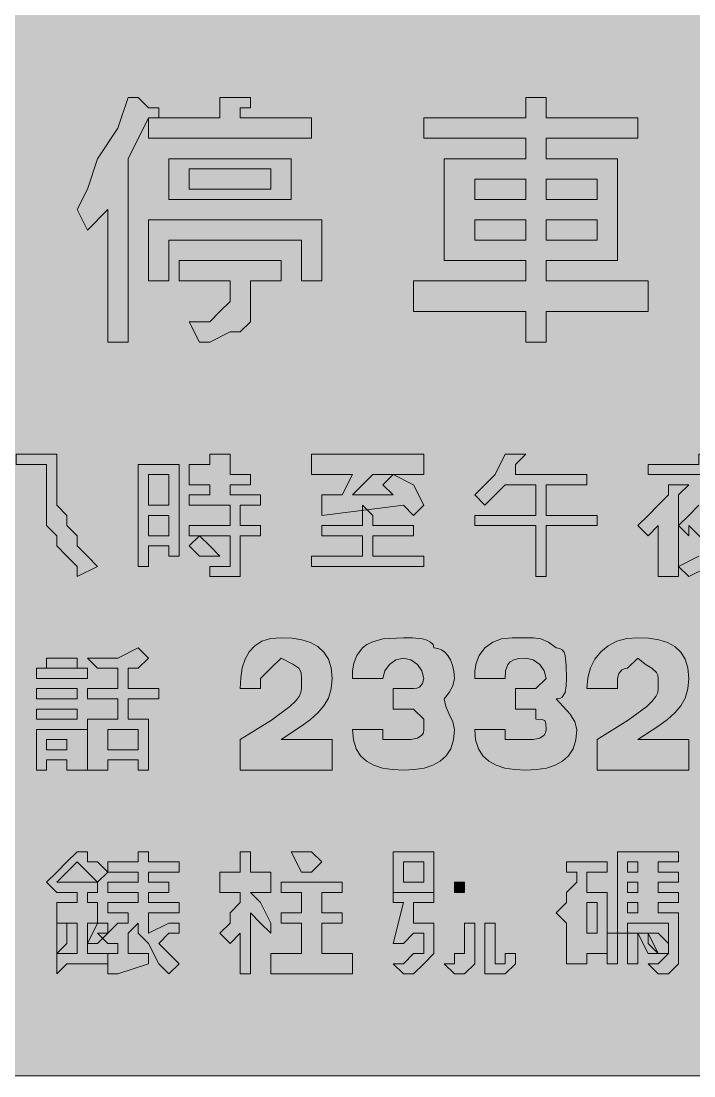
# Model space of a CAD drawing. Header units: metres. Extents: x 9 to 558, y 12 to 260.
# Drawn here: x 282.2 to 361.4, y 11.8 to 136 of the extents above; entities that cross this region are included whole.
import ezdxf

# ---------------------------------------------------------------- set-up
doc = ezdxf.new("R2010")
doc.units = ezdxf.units.M
doc.layers.add('FILL_BLACK_000000', color=7, linetype='Continuous', true_color=0x000000)
doc.layers.add('FILL_YELLOW_FFFF00', color=7, linetype='Continuous', true_color=0xffff00)

msp = doc.modelspace()

# ---------------------------------------------------------------- hatches: boundary and pattern name
at = {"layer": 'FILL_BLACK_000000', "true_color": 0x000000}
h = msp.add_hatch(color=7, dxfattribs=at)
h.dxf.hatch_style = 1
h.paths.add_polyline_path([(297.21, 125.76), (298.41, 125.76), (298.41, 124.56), (297.21, 124.56), (294.81, 119.76), (294.81, 98.16), (292.41, 98.16), (292.41, 113.76), (290.01, 111.36), (288.81, 113.76), (290.01, 116.16), (291.21, 119.76), (293.61, 123.36), (294.81, 126.96), (296.01, 126.96), (297.21, 125.76)])
h = msp.add_hatch(color=7, dxfattribs=at)
h.dxf.hatch_style = 1
h.paths.add_polyline_path([(308.01, 126.96), (309.21, 126.96), (309.21, 125.76), (308.01, 125.76), (308.01, 124.56), (316.41, 124.56), (316.41, 122.16), (297.21, 122.16), (297.21, 124.56), (305.61, 124.56), (305.61, 126.96), (308.01, 126.96)])
h = msp.add_hatch(color=7, dxfattribs=at)
h.dxf.hatch_style = 1
h.paths.add_polyline_path([(344.01, 124.56), (354.81, 124.56), (354.81, 122.16), (344.01, 122.16), (344.01, 119.76), (352.41, 119.76), (352.41, 107.76), (344.01, 107.76), (344.01, 105.36), (356.01, 105.36), (356.01, 101.76), (344.01, 101.76), (344.01, 98.16), (341.61, 98.16), (341.61, 101.76), (328.41, 101.76), (328.41, 105.36), (341.61, 105.36), (341.61, 107.76), (332.01, 107.76), (332.01, 119.76), (341.61, 119.76), (341.61, 122.16), (329.61, 122.16), (329.61, 124.56), (341.61, 124.56), (341.61, 126.96), (344.01, 126.96), (344.01, 125.76), (344.01, 124.56)])
h.paths.add_polyline_path([(341.61, 114.96), (341.61, 117.36), (335.61, 117.36), (335.61, 114.96), (341.61, 114.96)], flags=16)
h.paths.add_polyline_path([(335.61, 110.16), (341.61, 110.16), (341.61, 112.56), (335.61, 112.56), (335.61, 110.16)], flags=16)
h.paths.add_polyline_path([(344.01, 117.36), (344.01, 114.96), (350.01, 114.96), (350.01, 117.36), (344.01, 117.36)], flags=16)
h.paths.add_polyline_path([(350.01, 112.56), (344.01, 112.56), (344.01, 110.16), (350.01, 110.16), (350.01, 112.56)], flags=16)
h = msp.add_hatch(color=7, dxfattribs=at)
h.dxf.hatch_style = 1
h.paths.add_polyline_path([(314.01, 114.96), (299.61, 114.96), (299.61, 119.76), (314.01, 119.76), (314.01, 114.96)])
h.paths.add_polyline_path([(311.61, 118.56), (302.01, 118.56), (302.01, 116.16), (311.61, 116.16), (311.61, 118.56)], flags=16)
h = msp.add_hatch(color=7, dxfattribs=at)
h.dxf.hatch_style = 1
h.paths.add_polyline_path([(317.61, 112.56), (317.61, 105.36), (315.21, 105.36), (315.21, 110.16), (299.61, 110.16), (299.61, 105.36), (297.21, 105.36), (297.21, 112.56), (317.61, 112.56)])
h = msp.add_hatch(color=7, dxfattribs=at)
h.dxf.hatch_style = 1
h.paths.add_polyline_path([(312.81, 107.76), (312.81, 105.36), (309.21, 105.36), (309.21, 102.96), (309.21, 100.56), (308.01, 99.36), (306.81, 99.36), (304.41, 98.16), (303.21, 98.16), (302.01, 100.56), (304.41, 100.56), (305.61, 101.76), (306.81, 102.96), (306.81, 105.36), (300.81, 105.36), (300.81, 107.76), (312.81, 107.76)])
h = msp.add_hatch(color=7, dxfattribs=at)
h.dxf.hatch_style = 1
h.paths.add_polyline_path([(286.41, 84.96), (286.41, 81.36), (286.41, 80.16), (286.41, 78.96), (287.61, 77.76), (287.61, 76.56), (288.81, 75.36), (288.81, 74.16), (290.01, 72.96), (291.21, 71.76), (288.81, 70.56), (288.81, 71.76), (287.61, 72.96), (286.41, 74.16), (286.41, 75.36), (285.21, 76.56), (285.21, 78.96), (285.21, 80.16), (285.21, 81.36), (285.21, 83.76), (281.61, 83.76), (281.61, 84.96), (286.41, 84.96)])
h = msp.add_hatch(color=7, dxfattribs=at)
h.dxf.hatch_style = 1
h.paths.add_polyline_path([(304.41, 81.36), (302.01, 81.36), (302.01, 83.76), (304.41, 83.76), (304.41, 84.96), (306.81, 84.96), (306.81, 82.56), (309.21, 82.56), (309.21, 81.36), (306.81, 81.36), (306.81, 80.16), (310.41, 80.16), (310.41, 78.96), (308.01, 78.96), (308.01, 76.56), (310.41, 76.56), (310.41, 75.36), (308.01, 75.36), (308.01, 71.76), (308.01, 70.56), (306.81, 70.56), (304.41, 70.56), (304.41, 71.76), (305.61, 71.76), (306.81, 71.76), (306.81, 72.96), (306.81, 75.36), (302.01, 75.36), (302.01, 76.56), (306.81, 76.56), (306.81, 78.96), (302.01, 78.96), (302.01, 80.16), (304.41, 80.16), (304.41, 81.36)])
h = msp.add_hatch(color=7, dxfattribs=at)
h.dxf.hatch_style = 1
h.paths.add_polyline_path([(329.61, 78.96), (328.41, 77.76), (327.21, 78.96), (317.61, 77.76), (317.61, 80.16), (320.01, 80.16), (321.21, 82.56), (316.41, 82.56), (316.41, 84.96), (329.61, 84.96), (329.61, 82.56), (326.01, 82.56), (328.41, 81.36), (329.61, 78.96)])
h.paths.add_polyline_path([(323.61, 82.56), (321.21, 80.16), (326.01, 80.16), (324.81, 81.36), (326.01, 82.56), (323.61, 82.56)], flags=16)
h = msp.add_hatch(color=7, dxfattribs=at)
h.dxf.hatch_style = 1
h.paths.add_polyline_path([(338.01, 82.56), (339.21, 84.96), (340.41, 84.96), (341.61, 84.96), (340.41, 83.76), (340.41, 82.56), (348.81, 82.56), (348.81, 81.36), (344.01, 81.36), (344.01, 77.76), (350.01, 77.76), (350.01, 76.56), (344.01, 76.56), (344.01, 70.56), (342.81, 70.56), (342.81, 76.56), (335.61, 76.56), (335.61, 77.76), (342.81, 77.76), (342.81, 81.36), (339.21, 81.36), (336.81, 78.96), (335.61, 80.16), (338.01, 82.56)])
h = msp.add_hatch(color=7, dxfattribs=at)
h.dxf.hatch_style = 1
h.paths.add_polyline_path([(362.01, 83.76), (362.01, 84.96), (363.21, 84.96), (363.21, 83.76), (369.21, 83.76), (369.21, 82.56), (356.01, 82.56), (356.01, 83.76), (362.01, 83.76)])
h = msp.add_hatch(color=7, dxfattribs=at)
h.dxf.hatch_style = 1
h.paths.add_polyline_path([(299.61, 72.96), (299.61, 74.16), (297.21, 74.16), (297.21, 71.76), (296.01, 71.76), (296.01, 72.96), (296.01, 83.76), (300.81, 83.76), (300.81, 72.96), (299.61, 72.96)])
h.paths.add_polyline_path([(297.21, 82.56), (297.21, 78.96), (299.61, 78.96), (299.61, 82.56), (297.21, 82.56)], flags=16)
h.paths.add_polyline_path([(299.61, 77.76), (297.21, 77.76), (297.21, 75.36), (299.61, 75.36), (299.61, 77.76)], flags=16)
h = msp.add_hatch(color=7, dxfattribs=at)
h.dxf.hatch_style = 1
h.paths.add_polyline_path([(368.01, 80.16), (368.01, 78.96), (368.01, 77.76), (366.81, 76.56), (366.81, 75.36), (365.61, 74.16), (368.01, 72.96), (370.41, 71.76), (368.01, 70.56), (366.81, 71.76), (364.41, 72.96), (363.21, 71.76), (360.81, 70.56), (359.61, 71.76), (362.01, 72.96), (363.21, 74.16), (360.81, 76.56), (360.81, 75.36), (359.61, 76.56), (360.81, 77.76), (362.01, 78.96), (362.01, 80.16), (363.21, 82.56), (364.41, 81.36), (363.21, 80.16), (366.81, 80.16), (368.01, 80.16)])
h.paths.add_polyline_path([(365.61, 76.56), (366.81, 78.96), (363.21, 78.96), (362.01, 77.76), (363.21, 75.36), (364.41, 74.16), (365.61, 76.56)], flags=16)
h = msp.add_hatch(color=7, dxfattribs=at)
h.dxf.hatch_style = 1
h.paths.add_polyline_path([(359.61, 80.16), (359.61, 78.96), (359.61, 70.56), (357.21, 70.56), (357.21, 76.56), (356.01, 75.36), (354.81, 76.56), (356.01, 77.76), (357.21, 78.96), (358.41, 80.16), (358.41, 81.36), (360.81, 81.36), (359.61, 80.16)])
h = msp.add_hatch(color=7, dxfattribs=at)
h.dxf.hatch_style = 1
h.paths.add_polyline_path([(328.41, 76.56), (328.41, 75.36), (323.61, 75.36), (323.61, 72.96), (329.61, 72.96), (329.61, 71.76), (316.41, 71.76), (316.41, 72.96), (322.41, 72.96), (322.41, 75.36), (317.61, 75.36), (317.61, 76.56), (322.41, 76.56), (322.41, 78.96), (323.61, 77.76), (323.61, 76.56), (328.41, 76.56)])
h = msp.add_hatch(color=7, dxfattribs=at)
h.dxf.hatch_style = 1
h.paths.add_polyline_path([(304.41, 74.16), (305.61, 72.96), (304.41, 72.96), (303.21, 72.96), (302.01, 74.16), (303.21, 75.36), (304.41, 74.16)])
h = msp.add_hatch(color=7, dxfattribs=at)
h.dxf.hatch_style = 1
h.paths.add_polyline_path([(318.81, 51.36), (318.81, 47.76), (308.01, 47.76), (308.01, 51.36), (311.67, 53.65), (313.86, 55.26), (314.51, 55.88), (314.93, 56.42), (315.15, 56.91), (315.21, 57.36), (315.21, 58.56), (315.17, 59.27), (314.91, 59.76), (314.2, 60.25), (312.81, 60.96), (311.61, 59.76), (310.41, 58.56), (310.41, 57.36), (308.01, 57.36), (308.07, 58.65), (308.25, 59.82), (308.58, 60.84), (309.06, 61.71), (309.71, 62.41), (310.54, 62.93), (311.57, 63.25), (312.81, 63.36), (314.1, 63.3), (315.27, 63.12), (316.29, 62.79), (317.16, 62.31), (317.86, 61.66), (318.38, 60.83), (318.7, 59.8), (318.81, 58.56), (318.7, 57.32), (318.38, 56.25), (317.86, 55.33), (317.16, 54.51), (316.29, 53.74), (315.27, 52.99), (312.81, 51.36), (318.81, 51.36)])
h = msp.add_hatch(color=7, dxfattribs=at)
h.dxf.hatch_style = 1
h.paths.add_polyline_path([(325.92, 47.82), (324.75, 48), (323.73, 48.33), (322.86, 48.81), (322.16, 49.46), (321.64, 50.29), (321.32, 51.32), (321.21, 52.56), (324.81, 52.56), (324.81, 51.36), (327.21, 51.36), (328.09, 51.38), (328.86, 51.51), (329.4, 51.87), (329.56, 52.16), (329.61, 52.56), (329.61, 53.76), (328.41, 54.96), (326.01, 54.96), (326.01, 57.36), (328.41, 57.36), (328.81, 57.41), (329.1, 57.55), (329.46, 57.96), (329.61, 58.56), (329.4, 59.44), (328.86, 60.21), (328.09, 60.75), (327.21, 60.96), (326.33, 60.75), (325.56, 60.21), (325.02, 59.44), (324.81, 58.56), (321.21, 58.56), (321.23, 59.46), (321.36, 60.36), (321.72, 61.26), (322.41, 62.16), (322.91, 62.56), (323.5, 62.85), (324.81, 63.21), (327.21, 63.36), (328.28, 63.34), (329.46, 63.21), (329.99, 63.07), (330.42, 62.85), (330.7, 62.56), (330.81, 62.16), (331.26, 62.1), (331.69, 61.93), (332.1, 61.65), (332.46, 61.26), (332.77, 60.75), (333, 60.13), (333.16, 59.4), (333.21, 58.56), (333.02, 57.68), (332.61, 56.91), (332.01, 56.16), (332.2, 55.26), (332.61, 54.36), (333.02, 53.46), (333.21, 52.56), (333.1, 51.32), (332.78, 50.29), (332.26, 49.46), (331.56, 48.81), (330.69, 48.33), (329.67, 48), (328.5, 47.82), (327.21, 47.76), (325.92, 47.82)])
h = msp.add_hatch(color=7, dxfattribs=at)
h.dxf.hatch_style = 1
h.paths.add_polyline_path([(340.32, 47.82), (339.15, 48), (338.13, 48.33), (337.26, 48.81), (336.56, 49.46), (336.04, 50.29), (335.72, 51.32), (335.61, 52.56), (339.21, 52.56), (339.21, 51.36), (341.61, 51.36), (342.49, 51.38), (343.26, 51.51), (343.8, 51.87), (343.96, 52.16), (344.01, 52.56), (343.99, 53.25), (343.86, 53.61), (343.5, 53.74), (342.81, 53.76), (342.81, 54.96), (340.41, 54.96), (340.41, 57.36), (342.81, 57.36), (344.01, 58.56), (343.8, 59.44), (343.26, 60.21), (342.49, 60.75), (341.61, 60.96), (340.82, 60.91), (340.22, 60.75), (339.8, 60.52), (339.51, 60.21), (339.25, 59.44), (339.21, 58.56), (335.61, 58.56), (335.63, 59.46), (335.76, 60.36), (336.12, 61.26), (336.81, 62.16), (337.73, 62.85), (338.76, 63.21), (340.02, 63.34), (341.61, 63.36), (342.51, 63.34), (343.41, 63.21), (344.31, 62.85), (345.21, 62.16), (345.61, 62.1), (345.9, 61.93), (346.12, 61.65), (346.26, 61.26), (346.39, 60.13), (346.41, 58.56), (346.39, 57.68), (346.26, 56.91), (345.9, 56.37), (345.61, 56.21), (345.21, 56.16), (346.86, 54.36), (347.4, 53.46), (347.61, 52.56), (347.5, 51.32), (347.18, 50.29), (346.66, 49.46), (345.96, 48.81), (345.09, 48.33), (344.07, 48), (342.9, 47.82), (341.61, 47.76), (340.32, 47.82)])
h = msp.add_hatch(color=7, dxfattribs=at)
h.dxf.hatch_style = 1
h.paths.add_polyline_path([(360.81, 51.36), (360.81, 47.76), (350.01, 47.76), (350.01, 51.36), (353.67, 53.65), (355.86, 55.26), (356.51, 55.88), (356.93, 56.42), (357.15, 56.91), (357.21, 57.36), (357.21, 58.56), (357.16, 58.96), (357, 59.27), (356.46, 59.76), (355.69, 60.25), (354.81, 60.96), (353.61, 59.76), (353.21, 59.71), (352.92, 59.57), (352.56, 59.16), (352.41, 58.56), (352.41, 57.36), (348.81, 57.36), (348.92, 58.65), (349.24, 59.82), (349.76, 60.84), (350.46, 61.71), (351.33, 62.41), (352.35, 62.93), (353.52, 63.25), (354.81, 63.36), (356.1, 63.3), (357.27, 63.12), (358.29, 62.79), (359.16, 62.31), (359.86, 61.66), (360.38, 60.83), (360.7, 59.8), (360.81, 58.56), (360.7, 57.32), (360.38, 56.25), (359.86, 55.33), (359.16, 54.51), (358.29, 53.74), (357.27, 52.99), (354.81, 51.36), (360.81, 51.36)])
h = msp.add_hatch(color=7, dxfattribs=at)
h.dxf.hatch_style = 1
h.paths.add_polyline_path([(296.01, 62.16), (297.21, 60.96), (296.01, 59.76), (294.81, 59.76), (294.81, 57.36), (298.41, 57.36), (298.41, 56.16), (294.81, 56.16), (294.81, 53.76), (297.21, 53.76), (297.21, 47.76), (296.01, 47.76), (296.01, 48.96), (292.41, 48.96), (292.41, 47.76), (290.01, 47.76), (290.01, 53.76), (293.61, 53.76), (293.61, 56.16), (290.01, 56.16), (290.01, 57.36), (293.61, 57.36), (293.61, 59.76), (291.21, 59.76), (290.01, 60.96), (293.61, 60.96), (296.01, 62.16)])
h.paths.add_polyline_path([(296.01, 52.56), (292.41, 52.56), (292.41, 50.16), (296.01, 50.16), (296.01, 52.56)], flags=16)
h = msp.add_hatch(color=7, dxfattribs=at)
h.dxf.hatch_style = 1
h.paths.add_polyline_path([(288.81, 60.96), (288.81, 59.76), (285.21, 59.76), (285.21, 60.96), (288.81, 60.96)])
h = msp.add_hatch(color=7, dxfattribs=at)
h.dxf.hatch_style = 1
h.paths.add_polyline_path([(290.01, 59.76), (290.01, 58.56), (284.01, 58.56), (284.01, 59.76), (290.01, 59.76)])
h = msp.add_hatch(color=7, dxfattribs=at)
h.dxf.hatch_style = 1
h.paths.add_polyline_path([(288.81, 57.36), (288.81, 56.16), (284.01, 56.16), (284.01, 57.36), (288.81, 57.36)])
h = msp.add_hatch(color=7, dxfattribs=at)
h.dxf.hatch_style = 1
h.paths.add_polyline_path([(288.81, 54.96), (288.81, 53.76), (284.01, 53.76), (284.01, 54.96), (288.81, 54.96)])
h = msp.add_hatch(color=7, dxfattribs=at)
h.dxf.hatch_style = 1
h.paths.add_polyline_path([(290.01, 52.56), (290.01, 47.76), (287.61, 47.76), (287.61, 48.96), (285.21, 48.96), (285.21, 47.76), (284.01, 47.76), (284.01, 52.56), (290.01, 52.56)])
h.paths.add_polyline_path([(287.61, 51.36), (285.21, 51.36), (285.21, 50.16), (287.61, 50.16), (287.61, 51.36)], flags=16)
h = msp.add_hatch(color=7, dxfattribs=at)
h.dxf.hatch_style = 1
h.paths.add_polyline_path([(291.21, 32.16), (291.21, 29.76), (290.01, 29.76), (290.01, 26.16), (292.41, 26.16), (292.41, 24.96), (287.61, 24.96), (286.41, 23.76), (286.41, 24.96), (286.41, 26.16), (288.81, 26.16), (288.81, 29.76), (286.41, 29.76), (286.41, 32.16), (288.81, 32.16), (288.81, 33.36), (286.41, 33.36), (285.21, 34.56), (286.41, 35.76), (287.61, 36.96), (288.81, 38.16), (290.01, 38.16), (290.01, 36.96), (291.21, 36.96), (292.41, 35.76), (291.21, 34.56), (291.21, 33.36), (290.01, 33.36), (290.01, 32.16), (291.21, 32.16)])
h.paths.add_polyline_path([(290.01, 35.76), (288.81, 36.96), (287.61, 35.76), (286.41, 34.56), (291.21, 34.56), (290.01, 35.76)], flags=16)
h = msp.add_hatch(color=7, dxfattribs=at)
h.dxf.hatch_style = 1
h.paths.add_polyline_path([(296.01, 36.96), (296.01, 38.16), (297.21, 38.16), (297.21, 36.96), (300.81, 36.96), (300.81, 35.76), (297.21, 35.76), (297.21, 34.56), (299.61, 34.56), (299.61, 33.36), (297.21, 33.36), (297.21, 32.16), (300.81, 32.16), (300.81, 30.96), (297.21, 30.96), (297.21, 29.76), (297.21, 28.56), (299.61, 29.76), (300.81, 29.76), (300.81, 28.56), (299.61, 28.56), (298.41, 27.36), (299.61, 26.16), (300.81, 24.96), (299.61, 23.76), (298.41, 24.96), (297.21, 27.36), (296.01, 28.56), (296.01, 29.76), (294.81, 28.56), (294.81, 26.16), (297.21, 26.16), (297.21, 24.96), (293.61, 23.76), (292.41, 23.76), (292.41, 26.16), (293.61, 26.16), (293.61, 27.36), (292.41, 27.36), (291.21, 28.56), (292.41, 28.56), (293.61, 29.76), (294.81, 29.76), (294.81, 30.96), (292.41, 30.96), (292.41, 32.16), (296.01, 32.16), (296.01, 33.36), (292.41, 33.36), (292.41, 34.56), (296.01, 34.56), (296.01, 35.76), (292.41, 35.76), (292.41, 36.96), (296.01, 36.96)])
h = msp.add_hatch(color=7, dxfattribs=at)
h.dxf.hatch_style = 1
h.paths.add_polyline_path([(305.61, 28.56), (306.81, 29.76), (306.81, 30.96), (308.01, 32.16), (308.01, 33.36), (305.61, 33.36), (305.61, 35.76), (308.01, 35.76), (308.01, 38.16), (309.21, 38.16), (309.21, 35.76), (311.61, 35.76), (311.61, 33.36), (309.21, 33.36), (310.41, 32.16), (311.61, 29.76), (311.61, 28.56), (310.41, 29.76), (309.21, 30.96), (309.21, 23.76), (308.01, 23.76), (308.01, 28.56), (306.81, 27.36), (305.61, 28.56)])
h = msp.add_hatch(color=7, dxfattribs=at)
h.dxf.hatch_style = 1
h.paths.add_polyline_path([(316.41, 38.16), (317.61, 36.96), (316.41, 35.76), (315.21, 35.76), (314.01, 38.16), (315.21, 38.16), (316.41, 38.16)])
h = msp.add_hatch(color=7, dxfattribs=at)
h.dxf.hatch_style = 1
h.paths.add_polyline_path([(330.81, 33.36), (326.01, 33.36), (326.01, 38.16), (330.81, 38.16), (330.81, 33.36)])
h.paths.add_polyline_path([(329.61, 36.96), (327.21, 36.96), (327.21, 34.56), (329.61, 34.56), (329.61, 36.96)], flags=16)
h = msp.add_hatch(color=7, dxfattribs=at)
h.dxf.hatch_style = 1
h.paths.add_polyline_path([(357.21, 35.76), (359.61, 35.76), (359.61, 34.56), (357.21, 34.56), (357.21, 33.36), (359.61, 33.36), (359.61, 32.16), (357.21, 32.16), (357.21, 30.96), (359.61, 30.96), (359.61, 29.76), (359.61, 28.56), (359.61, 27.36), (359.61, 26.16), (359.61, 24.96), (358.41, 23.76), (357.21, 23.76), (356.01, 24.96), (357.21, 24.96), (358.41, 26.16), (358.41, 27.36), (358.41, 28.56), (358.41, 29.76), (353.61, 29.76), (353.61, 28.56), (352.41, 28.56), (352.41, 38.16), (359.61, 38.16), (359.61, 36.96), (357.21, 36.96), (357.21, 35.76)])
h.paths.add_polyline_path([(353.61, 30.96), (354.81, 30.96), (354.81, 32.16), (353.61, 32.16), (353.61, 30.96)], flags=16)
h.paths.add_polyline_path([(353.61, 36.96), (353.61, 35.76), (354.81, 35.76), (354.81, 36.96), (353.61, 36.96)], flags=16)
h.paths.add_polyline_path([(354.81, 34.56), (353.61, 34.56), (353.61, 33.36), (354.81, 33.36), (354.81, 34.56)], flags=16)
h = msp.add_hatch(color=7, dxfattribs=at)
h.dxf.hatch_style = 1
h.paths.add_polyline_path([(346.41, 33.36), (347.61, 34.56), (347.61, 35.76), (346.41, 35.76), (346.41, 36.96), (351.21, 36.96), (351.21, 35.76), (348.81, 35.76), (348.81, 33.36), (351.21, 33.36), (351.21, 26.16), (350.01, 26.16), (348.81, 26.16), (348.81, 24.96), (346.41, 24.96), (346.41, 29.76), (345.21, 30.96), (346.41, 32.16), (346.41, 33.36)])
h.paths.add_polyline_path([(350.01, 32.16), (348.81, 32.16), (348.81, 28.56), (350.01, 28.56), (350.01, 32.16)], flags=16)
h = msp.add_hatch(color=7, dxfattribs=at)
h.dxf.hatch_style = 1
h.paths.add_polyline_path([(320.01, 34.56), (320.01, 33.36), (317.61, 33.36), (317.61, 30.96), (320.01, 30.96), (320.01, 29.76), (317.61, 29.76), (317.61, 26.16), (321.21, 26.16), (321.21, 23.76), (311.61, 23.76), (311.61, 26.16), (315.21, 26.16), (315.21, 29.76), (312.81, 29.76), (312.81, 30.96), (315.21, 30.96), (315.21, 33.36), (312.81, 33.36), (312.81, 34.56), (320.01, 34.56)])
h = msp.add_hatch(color=7, dxfattribs=at)
h.dxf.hatch_style = 1
h.paths.add_polyline_path([(333.21, 34.56), (334.41, 34.56), (334.41, 33.36), (333.21, 33.36), (333.21, 34.56)])
h = msp.add_hatch(color=7, dxfattribs=at)
h.dxf.hatch_style = 1
h.paths.add_polyline_path([(330.81, 33.36), (330.81, 32.16), (328.41, 32.16), (328.41, 29.76), (330.81, 29.76), (330.81, 28.56), (330.81, 27.36), (330.81, 26.16), (329.61, 24.96), (328.41, 23.76), (327.21, 23.76), (326.01, 24.96), (327.21, 24.96), (328.41, 26.16), (329.61, 26.16), (329.61, 27.36), (329.61, 28.56), (328.41, 28.56), (327.21, 27.36), (326.01, 27.36), (327.21, 32.16), (326.01, 32.16), (326.01, 33.36), (330.81, 33.36)])
h = msp.add_hatch(color=7, dxfattribs=at)
h.dxf.hatch_style = 1
h.paths.add_polyline_path([(287.61, 28.56), (287.61, 27.36), (286.41, 26.16), (286.41, 28.56), (286.41, 29.76), (287.61, 29.76), (287.61, 28.56)])
h = msp.add_hatch(color=7, dxfattribs=at)
h.dxf.hatch_style = 1
h.paths.add_polyline_path([(291.21, 29.76), (292.41, 29.76), (292.41, 28.56), (291.21, 27.36), (290.01, 27.36), (291.21, 29.76)])
h = msp.add_hatch(color=7, dxfattribs=at)
h.dxf.hatch_style = 1
h.paths.add_polyline_path([(333.21, 24.96), (333.21, 26.16), (334.41, 26.16), (334.41, 27.36), (334.41, 29.76), (335.61, 29.76), (335.61, 28.56), (335.61, 27.36), (335.61, 26.16), (335.61, 24.96), (334.41, 23.76), (333.21, 23.76), (332.01, 24.96), (333.21, 24.96)])
h = msp.add_hatch(color=7, dxfattribs=at)
h.dxf.hatch_style = 1
h.paths.add_polyline_path([(338.01, 29.76), (338.01, 28.56), (338.01, 26.16), (338.01, 24.96), (339.21, 24.96), (339.21, 26.16), (340.41, 26.16), (340.41, 24.96), (339.21, 23.76), (338.01, 23.76), (336.81, 23.76), (336.81, 24.96), (336.81, 26.16), (336.81, 29.76), (338.01, 29.76)])
h = msp.add_hatch(color=7, dxfattribs=at)
h.dxf.hatch_style = 1
h.paths.add_polyline_path([(351.21, 28.56), (352.41, 28.56), (352.41, 26.16), (352.41, 24.96), (351.21, 24.96), (351.21, 28.56)])
h = msp.add_hatch(color=7, dxfattribs=at)
h.dxf.hatch_style = 1
h.paths.add_polyline_path([(353.61, 28.56), (354.81, 28.56), (354.81, 27.36), (354.81, 24.96), (353.61, 24.96), (353.61, 28.56)])
h = msp.add_hatch(color=7, dxfattribs=at)
h.dxf.hatch_style = 1
h.paths.add_polyline_path([(354.81, 28.56), (356.01, 28.56), (356.01, 27.36), (357.21, 26.16), (356.01, 26.16), (354.81, 28.56)])
h = msp.add_hatch(color=7, dxfattribs=at)
h.dxf.hatch_style = 1
h.paths.add_polyline_path([(356.01, 28.56), (357.21, 28.56), (358.41, 27.36), (358.41, 26.16), (357.21, 26.16), (356.01, 28.56)])
at = {"layer": 'FILL_YELLOW_FFFF00', "true_color": 0xffff00}
h = msp.add_hatch(color=7, dxfattribs=at)
h.dxf.hatch_style = 1
h.paths.add_polyline_path([(551.26, 260.11), (552.02, 259.95), (553.41, 259.41), (556.41, 257.76), (556.81, 257.26), (557.1, 256.67), (557.46, 255.36), (557.61, 252.96), (557.61, 18.96), (557.61, 16.56), (557.42, 15.68), (557.01, 14.91), (556.41, 14.16), (553.41, 12.51), (552.02, 11.97), (551.26, 11.81), (550.41, 11.76), (16.41, 11.76), (14.01, 11.76), (13.13, 12.47), (12.36, 12.96), (11.82, 13.45), (11.66, 13.76), (11.61, 14.16), (10.82, 14.61), (10.22, 15.08), (9.8, 15.57), (9.51, 16.11), (9.25, 17.37), (9.21, 18.96), (9.21, 252.96), (9.21, 255.36), (11.61, 257.76), (12.36, 258.36), (13.13, 258.77), (14.01, 258.96), (14.76, 259.56), (15.53, 259.97), (16.41, 260.16), (550.41, 260.16), (551.26, 260.11)])

# ---------------------------------------------------------------- linework, layer by layer
at = {"layer": 'FILL_BLACK_000000', "lineweight": 0, "true_color": 0x000000}
for points in [[(297.21, 125.76), (298.41, 125.76), (298.41, 124.56), (297.21, 124.56), (294.81, 119.76), (294.81, 98.16), (292.41, 98.16), (292.41, 113.76), (290.01, 111.36), (288.81, 113.76), (290.01, 116.16), (291.21, 119.76), (293.61, 123.36), (294.81, 126.96), (296.01, 126.96)], [(308.01, 126.96), (309.21, 126.96), (309.21, 125.76), (308.01, 125.76), (308.01, 124.56), (316.41, 124.56), (316.41, 122.16), (297.21, 122.16), (297.21, 124.56), (305.61, 124.56), (305.61, 126.96)], [(344.01, 124.56), (354.81, 124.56), (354.81, 122.16), (344.01, 122.16), (344.01, 119.76), (352.41, 119.76), (352.41, 107.76), (344.01, 107.76), (344.01, 105.36), (356.01, 105.36), (356.01, 101.76), (344.01, 101.76), (344.01, 98.16), (341.61, 98.16), (341.61, 101.76), (328.41, 101.76), (328.41, 105.36), (341.61, 105.36), (341.61, 107.76), (332.01, 107.76), (332.01, 119.76), (341.61, 119.76), (341.61, 122.16), (329.61, 122.16), (329.61, 124.56), (341.61, 124.56), (341.61, 126.96), (344.01, 126.96), (344.01, 125.76)], [(314.01, 114.96), (299.61, 114.96), (299.61, 119.76), (314.01, 119.76)], [(311.61, 118.56), (302.01, 118.56), (302.01, 116.16), (311.61, 116.16)], [(341.61, 114.96), (341.61, 117.36), (335.61, 117.36), (335.61, 114.96)], [(344.01, 117.36), (344.01, 114.96), (350.01, 114.96), (350.01, 117.36)], [(317.61, 112.56), (317.61, 105.36), (315.21, 105.36), (315.21, 110.16), (299.61, 110.16), (299.61, 105.36), (297.21, 105.36), (297.21, 112.56)], [(335.61, 110.16), (341.61, 110.16), (341.61, 112.56), (335.61, 112.56)], [(350.01, 112.56), (344.01, 112.56), (344.01, 110.16), (350.01, 110.16)], [(312.81, 107.76), (312.81, 105.36), (309.21, 105.36), (309.21, 102.96), (309.21, 100.56), (308.01, 99.36), (306.81, 99.36), (304.41, 98.16), (303.21, 98.16), (302.01, 100.56), (304.41, 100.56), (305.61, 101.76), (306.81, 102.96), (306.81, 105.36), (300.81, 105.36), (300.81, 107.76)], [(286.41, 84.96), (286.41, 81.36), (286.41, 80.16), (286.41, 78.96), (287.61, 77.76), (287.61, 76.56), (288.81, 75.36), (288.81, 74.16), (290.01, 72.96), (291.21, 71.76), (288.81, 70.56), (288.81, 71.76), (287.61, 72.96), (286.41, 74.16), (286.41, 75.36), (285.21, 76.56), (285.21, 78.96), (285.21, 80.16), (285.21, 81.36), (285.21, 83.76), (281.61, 83.76), (281.61, 84.96)], [(304.41, 81.36), (302.01, 81.36), (302.01, 83.76), (304.41, 83.76), (304.41, 84.96), (306.81, 84.96), (306.81, 82.56), (309.21, 82.56), (309.21, 81.36), (306.81, 81.36), (306.81, 80.16), (310.41, 80.16), (310.41, 78.96), (308.01, 78.96), (308.01, 76.56), (310.41, 76.56), (310.41, 75.36), (308.01, 75.36), (308.01, 71.76), (308.01, 70.56), (306.81, 70.56), (304.41, 70.56), (304.41, 71.76), (305.61, 71.76), (306.81, 71.76), (306.81, 72.96), (306.81, 75.36), (302.01, 75.36), (302.01, 76.56), (306.81, 76.56), (306.81, 78.96), (302.01, 78.96), (302.01, 80.16), (304.41, 80.16)], [(329.61, 78.96), (328.41, 77.76), (327.21, 78.96), (317.61, 77.76), (317.61, 80.16), (320.01, 80.16), (321.21, 82.56), (316.41, 82.56), (316.41, 84.96), (329.61, 84.96), (329.61, 82.56), (326.01, 82.56), (328.41, 81.36)], [(338.01, 82.56), (339.21, 84.96), (340.41, 84.96), (341.61, 84.96), (340.41, 83.76), (340.41, 82.56), (348.81, 82.56), (348.81, 81.36), (344.01, 81.36), (344.01, 77.76), (350.01, 77.76), (350.01, 76.56), (344.01, 76.56), (344.01, 70.56), (342.81, 70.56), (342.81, 76.56), (335.61, 76.56), (335.61, 77.76), (342.81, 77.76), (342.81, 81.36), (339.21, 81.36), (336.81, 78.96), (335.61, 80.16)], [(362.01, 83.76), (362.01, 84.96), (363.21, 84.96), (363.21, 83.76), (369.21, 83.76), (369.21, 82.56), (356.01, 82.56), (356.01, 83.76)], [(299.61, 72.96), (299.61, 74.16), (297.21, 74.16), (297.21, 71.76), (296.01, 71.76), (296.01, 72.96), (296.01, 83.76), (300.81, 83.76), (300.81, 72.96)], [(297.21, 82.56), (297.21, 78.96), (299.61, 78.96), (299.61, 82.56)], [(323.61, 82.56), (321.21, 80.16), (326.01, 80.16), (324.81, 81.36), (326.01, 82.56)], [(359.61, 80.16), (359.61, 78.96), (359.61, 70.56), (357.21, 70.56), (357.21, 76.56), (356.01, 75.36), (354.81, 76.56), (356.01, 77.76), (357.21, 78.96), (358.41, 80.16), (358.41, 81.36), (360.81, 81.36)], [(328.41, 76.56), (328.41, 75.36), (323.61, 75.36), (323.61, 72.96), (329.61, 72.96), (329.61, 71.76), (316.41, 71.76), (316.41, 72.96), (322.41, 72.96), (322.41, 75.36), (317.61, 75.36), (317.61, 76.56), (322.41, 76.56), (322.41, 78.96), (323.61, 77.76), (323.61, 76.56)], [(299.61, 77.76), (297.21, 77.76), (297.21, 75.36), (299.61, 75.36)], [(304.41, 74.16), (305.61, 72.96), (304.41, 72.96), (303.21, 72.96), (302.01, 74.16), (303.21, 75.36)], [(318.81, 51.36), (318.81, 47.76), (308.01, 47.76), (308.01, 51.36), (311.67, 53.65), (313.86, 55.26), (314.51, 55.88), (314.93, 56.42), (315.15, 56.91), (315.21, 57.36), (315.21, 58.56), (315.17, 59.27), (314.91, 59.76), (314.2, 60.25), (312.81, 60.96), (311.61, 59.76), (310.41, 58.56), (310.41, 57.36), (308.01, 57.36), (308.07, 58.65), (308.25, 59.82), (308.58, 60.84), (309.06, 61.71), (309.71, 62.41), (310.54, 62.93), (311.57, 63.25), (312.81, 63.36), (314.1, 63.3), (315.27, 63.12), (316.29, 62.79), (317.16, 62.31), (317.86, 61.66), (318.38, 60.83), (318.7, 59.8), (318.81, 58.56), (318.7, 57.32), (318.38, 56.25), (317.86, 55.33), (317.16, 54.51), (316.29, 53.74), (315.27, 52.99), (312.81, 51.36)], [(325.92, 47.82), (324.75, 48), (323.73, 48.33), (322.86, 48.81), (322.16, 49.46), (321.64, 50.29), (321.32, 51.32), (321.21, 52.56), (324.81, 52.56), (324.81, 51.36), (327.21, 51.36), (328.09, 51.38), (328.86, 51.51), (329.4, 51.87), (329.56, 52.16), (329.61, 52.56), (329.61, 53.76), (328.41, 54.96), (326.01, 54.96), (326.01, 57.36), (328.41, 57.36), (328.81, 57.41), (329.1, 57.55), (329.46, 57.96), (329.61, 58.56), (329.4, 59.44), (328.86, 60.21), (328.09, 60.75), (327.21, 60.96), (326.33, 60.75), (325.56, 60.21), (325.02, 59.44), (324.81, 58.56), (321.21, 58.56), (321.23, 59.46), (321.36, 60.36), (321.72, 61.26), (322.41, 62.16), (322.91, 62.56), (323.5, 62.85), (324.81, 63.21), (327.21, 63.36), (328.28, 63.34), (329.46, 63.21), (329.99, 63.07), (330.42, 62.85), (330.7, 62.56), (330.81, 62.16), (331.26, 62.1), (331.69, 61.93), (332.1, 61.65), (332.46, 61.26), (332.77, 60.75), (333, 60.13), (333.16, 59.4), (333.21, 58.56), (333.02, 57.68), (332.61, 56.91), (332.01, 56.16), (332.2, 55.26), (332.61, 54.36), (333.02, 53.46), (333.21, 52.56), (333.1, 51.32), (332.78, 50.29), (332.26, 49.46), (331.56, 48.81), (330.69, 48.33), (329.67, 48), (328.5, 47.82), (327.21, 47.76)], [(340.32, 47.82), (339.15, 48), (338.13, 48.33), (337.26, 48.81), (336.56, 49.46), (336.04, 50.29), (335.72, 51.32), (335.61, 52.56), (339.21, 52.56), (339.21, 51.36), (341.61, 51.36), (342.49, 51.38), (343.26, 51.51), (343.8, 51.87), (343.96, 52.16), (344.01, 52.56), (343.99, 53.25), (343.86, 53.61), (343.5, 53.74), (342.81, 53.76), (342.81, 54.96), (340.41, 54.96), (340.41, 57.36), (342.81, 57.36), (344.01, 58.56), (343.8, 59.44), (343.26, 60.21), (342.49, 60.75), (341.61, 60.96), (340.82, 60.91), (340.22, 60.75), (339.8, 60.52), (339.51, 60.21), (339.25, 59.44), (339.21, 58.56), (335.61, 58.56), (335.63, 59.46), (335.76, 60.36), (336.12, 61.26), (336.81, 62.16), (337.73, 62.85), (338.76, 63.21), (340.02, 63.34), (341.61, 63.36), (342.51, 63.34), (343.41, 63.21), (344.31, 62.85), (345.21, 62.16), (345.61, 62.1), (345.9, 61.93), (346.12, 61.65), (346.26, 61.26), (346.39, 60.13), (346.41, 58.56), (346.39, 57.68), (346.26, 56.91), (345.9, 56.37), (345.61, 56.21), (345.21, 56.16), (346.86, 54.36), (347.4, 53.46), (347.61, 52.56), (347.5, 51.32), (347.18, 50.29), (346.66, 49.46), (345.96, 48.81), (345.09, 48.33), (344.07, 48), (342.9, 47.82), (341.61, 47.76)], [(360.81, 51.36), (360.81, 47.76), (350.01, 47.76), (350.01, 51.36), (353.67, 53.65), (355.86, 55.26), (356.51, 55.88), (356.93, 56.42), (357.15, 56.91), (357.21, 57.36), (357.21, 58.56), (357.16, 58.96), (357, 59.27), (356.46, 59.76), (355.69, 60.25), (354.81, 60.96), (353.61, 59.76), (353.21, 59.71), (352.92, 59.57), (352.56, 59.16), (352.41, 58.56), (352.41, 57.36), (348.81, 57.36), (348.92, 58.65), (349.24, 59.82), (349.76, 60.84), (350.46, 61.71), (351.33, 62.41), (352.35, 62.93), (353.52, 63.25), (354.81, 63.36), (356.1, 63.3), (357.27, 63.12), (358.29, 62.79), (359.16, 62.31), (359.86, 61.66), (360.38, 60.83), (360.7, 59.8), (360.81, 58.56), (360.7, 57.32), (360.38, 56.25), (359.86, 55.33), (359.16, 54.51), (358.29, 53.74), (357.27, 52.99), (354.81, 51.36)], [(296.01, 62.16), (297.21, 60.96), (296.01, 59.76), (294.81, 59.76), (294.81, 57.36), (298.41, 57.36), (298.41, 56.16), (294.81, 56.16), (294.81, 53.76), (297.21, 53.76), (297.21, 47.76), (296.01, 47.76), (296.01, 48.96), (292.41, 48.96), (292.41, 47.76), (290.01, 47.76), (290.01, 53.76), (293.61, 53.76), (293.61, 56.16), (290.01, 56.16), (290.01, 57.36), (293.61, 57.36), (293.61, 59.76), (291.21, 59.76), (290.01, 60.96), (293.61, 60.96)], [(288.81, 60.96), (288.81, 59.76), (285.21, 59.76), (285.21, 60.96)], [(290.01, 59.76), (290.01, 58.56), (284.01, 58.56), (284.01, 59.76)], [(288.81, 57.36), (288.81, 56.16), (284.01, 56.16), (284.01, 57.36)], [(288.81, 54.96), (288.81, 53.76), (284.01, 53.76), (284.01, 54.96)], [(290.01, 52.56), (290.01, 47.76), (287.61, 47.76), (287.61, 48.96), (285.21, 48.96), (285.21, 47.76), (284.01, 47.76), (284.01, 52.56)], [(296.01, 52.56), (292.41, 52.56), (292.41, 50.16), (296.01, 50.16)], [(287.61, 51.36), (285.21, 51.36), (285.21, 50.16), (287.61, 50.16)], [(291.21, 32.16), (291.21, 29.76), (290.01, 29.76), (290.01, 26.16), (292.41, 26.16), (292.41, 24.96), (287.61, 24.96), (286.41, 23.76), (286.41, 24.96), (286.41, 26.16), (288.81, 26.16), (288.81, 29.76), (286.41, 29.76), (286.41, 32.16), (288.81, 32.16), (288.81, 33.36), (286.41, 33.36), (285.21, 34.56), (286.41, 35.76), (287.61, 36.96), (288.81, 38.16), (290.01, 38.16), (290.01, 36.96), (291.21, 36.96), (292.41, 35.76), (291.21, 34.56), (291.21, 33.36), (290.01, 33.36), (290.01, 32.16)], [(296.01, 36.96), (296.01, 38.16), (297.21, 38.16), (297.21, 36.96), (300.81, 36.96), (300.81, 35.76), (297.21, 35.76), (297.21, 34.56), (299.61, 34.56), (299.61, 33.36), (297.21, 33.36), (297.21, 32.16), (300.81, 32.16), (300.81, 30.96), (297.21, 30.96), (297.21, 29.76), (297.21, 28.56), (299.61, 29.76), (300.81, 29.76), (300.81, 28.56), (299.61, 28.56), (298.41, 27.36), (299.61, 26.16), (300.81, 24.96), (299.61, 23.76), (298.41, 24.96), (297.21, 27.36), (296.01, 28.56), (296.01, 29.76), (294.81, 28.56), (294.81, 26.16), (297.21, 26.16), (297.21, 24.96), (293.61, 23.76), (292.41, 23.76), (292.41, 26.16), (293.61, 26.16), (293.61, 27.36), (292.41, 27.36), (291.21, 28.56), (292.41, 28.56), (293.61, 29.76), (294.81, 29.76), (294.81, 30.96), (292.41, 30.96), (292.41, 32.16), (296.01, 32.16), (296.01, 33.36), (292.41, 33.36), (292.41, 34.56), (296.01, 34.56), (296.01, 35.76), (292.41, 35.76), (292.41, 36.96)], [(305.61, 28.56), (306.81, 29.76), (306.81, 30.96), (308.01, 32.16), (308.01, 33.36), (305.61, 33.36), (305.61, 35.76), (308.01, 35.76), (308.01, 38.16), (309.21, 38.16), (309.21, 35.76), (311.61, 35.76), (311.61, 33.36), (309.21, 33.36), (310.41, 32.16), (311.61, 29.76), (311.61, 28.56), (310.41, 29.76), (309.21, 30.96), (309.21, 23.76), (308.01, 23.76), (308.01, 28.56), (306.81, 27.36)], [(316.41, 38.16), (317.61, 36.96), (316.41, 35.76), (315.21, 35.76), (314.01, 38.16), (315.21, 38.16)], [(330.81, 33.36), (326.01, 33.36), (326.01, 38.16), (330.81, 38.16)], [(357.21, 35.76), (359.61, 35.76), (359.61, 34.56), (357.21, 34.56), (357.21, 33.36), (359.61, 33.36), (359.61, 32.16), (357.21, 32.16), (357.21, 30.96), (359.61, 30.96), (359.61, 29.76), (359.61, 28.56), (359.61, 27.36), (359.61, 26.16), (359.61, 24.96), (358.41, 23.76), (357.21, 23.76), (356.01, 24.96), (357.21, 24.96), (358.41, 26.16), (358.41, 27.36), (358.41, 28.56), (358.41, 29.76), (353.61, 29.76), (353.61, 28.56), (352.41, 28.56), (352.41, 38.16), (359.61, 38.16), (359.61, 36.96), (357.21, 36.96)], [(290.01, 35.76), (288.81, 36.96), (287.61, 35.76), (286.41, 34.56), (291.21, 34.56)], [(329.61, 36.96), (327.21, 36.96), (327.21, 34.56), (329.61, 34.56)], [(346.41, 33.36), (347.61, 34.56), (347.61, 35.76), (346.41, 35.76), (346.41, 36.96), (351.21, 36.96), (351.21, 35.76), (348.81, 35.76), (348.81, 33.36), (351.21, 33.36), (351.21, 26.16), (350.01, 26.16), (348.81, 26.16), (348.81, 24.96), (346.41, 24.96), (346.41, 29.76), (345.21, 30.96), (346.41, 32.16)], [(353.61, 36.96), (353.61, 35.76), (354.81, 35.76), (354.81, 36.96)], [(320.01, 34.56), (320.01, 33.36), (317.61, 33.36), (317.61, 30.96), (320.01, 30.96), (320.01, 29.76), (317.61, 29.76), (317.61, 26.16), (321.21, 26.16), (321.21, 23.76), (311.61, 23.76), (311.61, 26.16), (315.21, 26.16), (315.21, 29.76), (312.81, 29.76), (312.81, 30.96), (315.21, 30.96), (315.21, 33.36), (312.81, 33.36), (312.81, 34.56)], [(333.21, 34.56), (334.41, 34.56), (334.41, 33.36), (333.21, 33.36)], [(354.81, 34.56), (353.61, 34.56), (353.61, 33.36), (354.81, 33.36)], [(330.81, 33.36), (330.81, 32.16), (328.41, 32.16), (328.41, 29.76), (330.81, 29.76), (330.81, 28.56), (330.81, 27.36), (330.81, 26.16), (329.61, 24.96), (328.41, 23.76), (327.21, 23.76), (326.01, 24.96), (327.21, 24.96), (328.41, 26.16), (329.61, 26.16), (329.61, 27.36), (329.61, 28.56), (328.41, 28.56), (327.21, 27.36), (326.01, 27.36), (327.21, 32.16), (326.01, 32.16), (326.01, 33.36)], [(350.01, 32.16), (348.81, 32.16), (348.81, 28.56), (350.01, 28.56)], [(353.61, 30.96), (354.81, 30.96), (354.81, 32.16), (353.61, 32.16)], [(287.61, 28.56), (287.61, 27.36), (286.41, 26.16), (286.41, 28.56), (286.41, 29.76), (287.61, 29.76)], [(291.21, 29.76), (292.41, 29.76), (292.41, 28.56), (291.21, 27.36), (290.01, 27.36)], [(333.21, 24.96), (333.21, 26.16), (334.41, 26.16), (334.41, 27.36), (334.41, 29.76), (335.61, 29.76), (335.61, 28.56), (335.61, 27.36), (335.61, 26.16), (335.61, 24.96), (334.41, 23.76), (333.21, 23.76), (332.01, 24.96)], [(338.01, 29.76), (338.01, 28.56), (338.01, 26.16), (338.01, 24.96), (339.21, 24.96), (339.21, 26.16), (340.41, 26.16), (340.41, 24.96), (339.21, 23.76), (338.01, 23.76), (336.81, 23.76), (336.81, 24.96), (336.81, 26.16), (336.81, 29.76)], [(351.21, 28.56), (352.41, 28.56), (352.41, 26.16), (352.41, 24.96), (351.21, 24.96)], [(353.61, 28.56), (354.81, 28.56), (354.81, 27.36), (354.81, 24.96), (353.61, 24.96)], [(354.81, 28.56), (356.01, 28.56), (356.01, 27.36), (357.21, 26.16), (356.01, 26.16)], [(356.01, 28.56), (357.21, 28.56), (358.41, 27.36), (358.41, 26.16), (357.21, 26.16)]]:
    msp.add_lwpolyline(points, close=True, dxfattribs=at)
for points in [[(363.21, 74.16), (360.81, 76.56), (360.81, 75.36), (359.61, 76.56), (360.81, 77.76), (362.01, 78.96)], [(363.21, 71.76), (360.81, 70.56), (359.61, 71.76), (362.01, 72.96)]]:
    msp.add_lwpolyline(points, dxfattribs=at)
at = {"layer": 'FILL_YELLOW_FFFF00', "lineweight": 0, "true_color": 0xffff00}
msp.add_lwpolyline([(16.41, 260.16), (550.41, 260.16), (551.26, 260.11), (552.02, 259.95), (553.41, 259.41), (556.41, 257.76), (556.81, 257.26), (557.1, 256.67), (557.46, 255.36), (557.61, 252.96), (557.61, 18.96), (557.61, 16.56), (557.42, 15.68), (557.01, 14.91), (556.41, 14.16), (553.41, 12.51), (552.02, 11.97), (551.26, 11.81), (550.41, 11.76), (16.41, 11.76)], dxfattribs=at)

doc.saveas('drawing.dxf')
